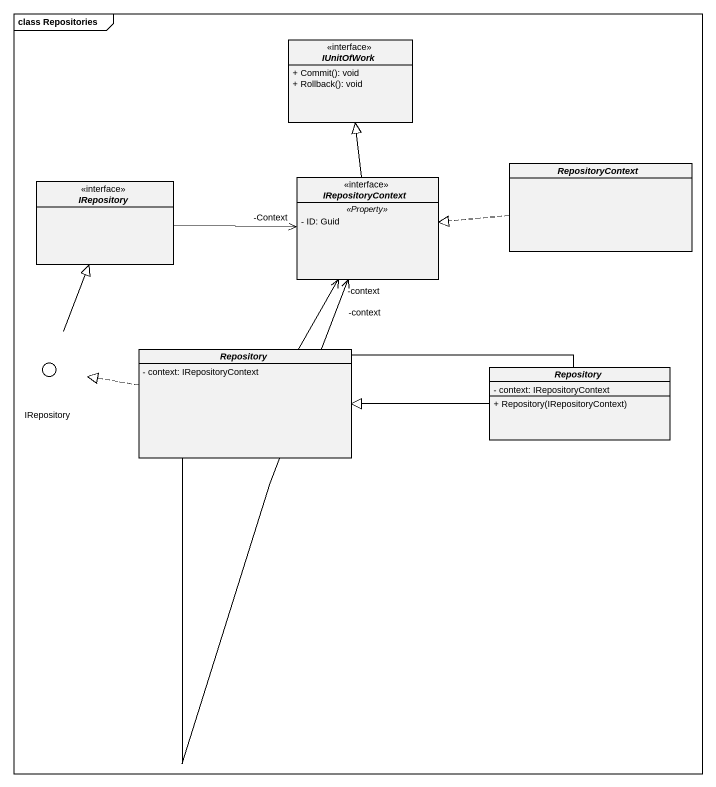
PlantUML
@startuml
mainframe class Repositories
allowmixing
hide circle
hide empty members
skinparam classAttributeIconSize 0
interface IUnitOfWork <<interface>> {
  + Commit(): void
  + Rollback(): void
}
interface IRepository <<interface>>
interface IRepositoryContext <<interface>> {
  .. <<Property>> ..
  - ID: Guid
}
abstract class RepositoryContext
() "IRepository" as IRepository_2 <<interface>>
abstract class Repository {
  - context: IRepositoryContext
}
abstract class "Repository" as Repository_2 {
  - context: IRepositoryContext
  + Repository(IRepositoryContext)
}
IRepository -right-> "-Context" IRepositoryContext
IRepositoryContext -up-|> IUnitOfWork
RepositoryContext .left.|> IRepositoryContext
IRepository_2 -up-|> IRepository
Repository -up-> "-context" IRepositoryContext
Repository .left.|> IRepository_2
Repository_2 -up-> "-context" IRepositoryContext
Repository_2 -left-|> Repository
@enduml
